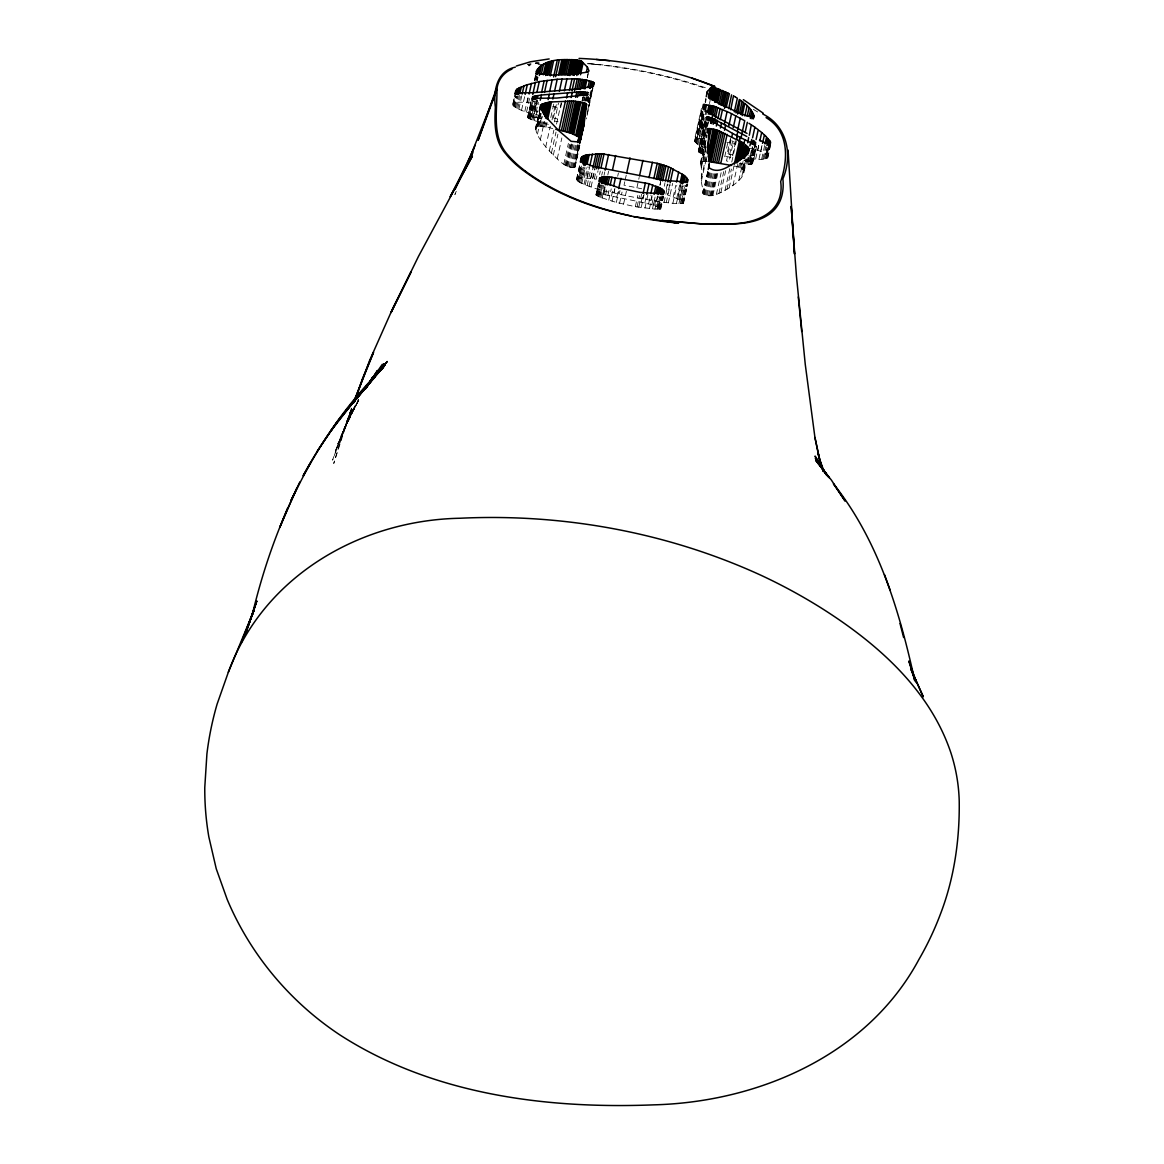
<?xml version="1.0" encoding="UTF-8"?>
<svg xmlns="http://www.w3.org/2000/svg" width="1164" height="1164" viewBox="0 0 1164 1164"><rect width="100%" height="100%" fill="white"/><g stroke="black" fill="none" stroke-linecap="round" stroke-linejoin="round"><path stroke-width="0.75" stroke-dasharray="5 3.75" d="M707.13 161.49C705.151 161.985 701.528 160.836 700.393 162.989C702.911 171.006 699.811 179.765 702.663 187.826C701.019 194.024 705.733 196.338 711.393 195.712C721.142 195.086 762.071 170.57 733.931 165.928M552.74 128.695C522.52 118.35 540.46 141.906 551.416 153.081C557.832 159.104 564.424 167.762 574.114 167.66C576.471 161.534 577.882 151.422 577.911 143.914M540.387 115.382C514.735 111.744 495.893 96.83 539.005 104.222M669.737 184.567L667.452 194.941C723.615 215.325 611.464 193.588 614.054 192.729C602.021 192.715 548.622 173.072 596.201 179.183L598.063 170.701M512.757 104.454L514.706 95.579M513.106 103.465L514.924 95.215M512.917 105.269L515.07 95.477M513.164 105.72L515.332 95.841M513.528 106.171L515.899 95.812M514.052 106.622L516.467 96.277M514.75 107.088L517.296 96.001M515.594 107.568L518.213 95.754M516.641 108.077L519.435 95.477M517.762 108.572L520.395 96.612M518.897 109.038L521.792 95.768M521.559 110.1L524.804 96.059M524.848 111.337L528.15 96.306M527.161 102.839L528.718 95.783M526.579 111.919L529.635 98.067M534.436 80.476L535.586 74.86M534.538 80.854L535.658 75.806M535.149 79.53L535.891 76.14M535.018 80.476L536.095 75.558M535.513 79.88L536.269 76.46M548.288 124.344L534.276 120.62L527.932 117.811L531.09 101.283M527.656 117.389L531.191 101.021M535.993 79.85L536.764 76.315M527.932 117.811L531.439 101.865L527.612 117.128M536.269 80.345L537.026 76.868M528.456 118.262L532.224 101.588M536.939 80.258L537.71 76.751M528.893 118.539L532.53 102.01M537.273 80.796L538.059 77.261M530.318 113.054L532.937 101.137M529.416 118.83L533.112 101.355M529.998 119.092L534 101.195M530.609 119.354L534.363 102.301M528.267 116.589L531.468 116.647L534.902 101.064M531.468 116.647L535.498 100.992M531.846 119.819L536.051 100.642M532.035 116.735L533.112 116.909L536.735 100.468M534.218 114.057L537.171 100.642M533.068 120.227L537.404 100.526M534.276 120.62L538.321 102.214M536.313 114.538L537.07 111.075M533.112 116.909L536.429 117.52L537.957 110.609M535.396 128.738L539.514 109.969M535.469 129.219L539.776 110.202M535.615 129.713L539.761 110.871M536.604 127.065L539.659 113.17M537.943 121.74L539.892 112.908M537.026 126.934L540.096 112.952M537.506 126.818L540.605 112.733M538.292 126.701L541.187 113.49M537.462 134.107L541.318 116.56M540.474 122.453L541.973 115.658M540.183 126.614L542.409 116.458M541.26 126.658L542.773 119.79M542.395 126.745L543.821 119.616M540.329 139.869L544.374 121.478M543.559 126.891L544.723 121.58M544.752 127.065L545.858 122.045M545.931 127.283L547.051 122.191M553.744 104.105L550.79 117.535L557.614 118.946M545.712 146.999L550.266 126.294M552.056 119.863L555.737 103.101M553.366 118.088L556.77 102.592M554.326 121.958L558.473 103.029M549.321 150.956L553.918 130.033M556.538 124.097L561.179 102.941M561.688 102.898L560.553 108.063L552.813 106.535M551.416 153.081L556.028 132.085M553.322 155.132L557.92 134.166M557.236 158.842L561.848 137.919M563.827 164.211L568.396 143.405M564.962 165.041L569.531 144.263M565.82 165.579L570.389 144.787M566.432 165.914L571.393 143.347M567.159 166.248L572.135 143.623M582.029 101.093L582.858 97.121M587.282 77.202L588.038 73.783M582.146 101.268L583.208 96.656M587.369 77.726L588.227 73.376M568.003 166.568L572.994 143.856M582.567 100.322L583.339 96.816M569.211 166.947L574.23 144.089M583.659 100.832L584.43 97.325M583.993 100.424L584.764 96.918M570.476 167.267L575.554 144.22M585.739 97.558L584.997 101.181L586.059 96.743M585.768 100.861L586.511 97.485M586.118 100.657L586.86 97.252M571.495 167.47L576.617 144.147M586.729 101.239L587.674 96.67M572.513 167.631L577.679 144.118M587.238 100.293L587.995 96.859M587.369 101.093L588.111 97.703M587.82 100.759L588.591 96.67M573.357 167.689L578.566 144.001M587.849 101.632L588.708 97.005M574.114 167.66L579.41 143.434M588.271 102.65L589.421 97.47M589.799 95.739L590.934 90.545M577.504 153.212L579.396 144.569M574.492 167.587L579.774 143.172M574.856 167.398L580.167 143.259M589.013 102.534L590.163 97.31M590.541 95.564L591.69 90.356M575.001 167.18L580.007 144.394M587.936 109.154L592.534 88.231M587.151 114.028L590.992 96.568M591.385 94.822L592.534 89.584M587.049 115.396L592.942 88.158M576.558 179.183L579.948 163.731M576.617 179.576L579.978 164.299M576.864 180.202L580.181 165.128M577.271 180.842L580.545 165.972M577.751 181.366L580.996 166.641M578.814 177.859L581.403 166.03M578.479 181.948L581.985 165.986M579.948 177.743L582.218 167.427M579.454 182.53L582.946 166.627M581.214 177.699L583.528 167.223M580.603 183.083L584.095 167.194M582.582 177.714L584.91 167.078M581.738 183.577L585.245 167.674M584.11 177.786L586.321 167.776M584.052 184.494L587.951 166.758M585.245 184.96L589.188 167.034M587.18 178.034L589.435 167.747M587.136 185.643L590.73 169.275M590.57 178.354L592.505 169.566M589.13 186.284L593.102 168.154M592.432 178.572L594.629 168.605M591.108 186.866L595.124 168.591M594.324 178.849L596.172 170.453M599.533 174.469L600.289 171.05M595.953 194.825L598.107 193.937L603.112 194.373L641.175 202.158L654.575 205.461L660.948 208.662L654.968 209.098L635.326 206.697L616.353 202.449L599.911 197.211L595.953 194.825L598.587 182.821M596.23 194.228L598.689 183.024M596.143 195.115L599.082 182.748M596.463 195.407L599.053 183.679M597.03 194.01L599.562 182.515M598.733 188.917L599.475 185.498M601.73 175.24L602.486 171.821M597.35 196.003L599.897 184.465M598.107 193.937L599.955 185.542M598.136 196.425L600.653 184.974M599.271 193.952L601.148 185.396M598.994 196.832L601.497 185.454M604.029 175.371L604.785 171.894M600.508 194.024L602.414 185.338M599.911 197.211L602.399 185.891M600.886 197.574L603.738 185.382M602.123 197.996L604.611 186.706M603.112 194.373L604.887 186.284M604.392 190.416L605.149 186.938M607.826 174.775L608.597 171.297M603.971 194.534L605.746 186.4M605.615 194.868L607.055 188.306M607.928 195.377L609.761 187.084M608.757 200.15L611.231 188.874M611.435 196.105L612.919 189.368M612.06 201.197L614.883 188.379M614.054 192.729L614.781 189.441M617.677 176.273L618.39 172.985M616.789 197.167L618.288 190.314M616.353 202.449L618.812 191.26M619.277 193.864L620.005 190.547M619.583 203.293L622.042 192.089M624.777 181.759L624.02 185.178L641.64 188.743M625.141 180.056L626.276 174.949M623.54 204.209L626.363 191.362M636.897 187.811L639.152 177.495M635.326 206.697L637.828 195.348M637.043 207.003L639.545 195.654M638.745 207.265L641.611 194.243M641.175 202.158L642.717 195.13M642.717 198.68L643.459 195.319M641.189 207.57L644.085 194.417M644.856 202.943L646.777 194.213M644.972 208.007L647.912 194.65M648.61 203.831L650.501 195.203M650.88 200.266L651.986 195.246M649.497 208.56L652.102 196.745M651.825 204.675L653.702 196.163M652.451 208.88L655.07 196.978M653.411 205.111L655.259 196.672M654.575 205.461L656.423 197.094M656.336 201.241L657.427 196.265M659.988 184.654L660.716 181.322M659.959 185.425L660.701 182.064M654.968 209.098L657.907 195.901M656.831 206.246L658.999 196.41M657.034 209.258L659.682 197.167M657.907 206.697L660.032 196.992M658.053 209.302L660.73 197.153M658.591 207.003L660.919 196.44M659.246 207.323L661.545 196.876M659.071 209.302L661.53 196.992M664.251 186.255L665.022 182.719M659.552 209.287L662.491 195.61M660.003 209.244L662.709 196.891M660.366 207.992L662.971 196.119M660.454 209.156L663.276 196.352M660.803 208.996L663.64 196.061M666.288 188.874L667.438 183.621M664.033 202.449L665.473 195.887M665.837 194.243L668.005 184.378M666.201 202.711L670.173 184.669M668.325 202.929L672.617 183.403M673.199 197.065L675.775 185.411M672.865 203.293L676.764 185.542M676.721 198.404L679.791 184.494M676.444 203.496L680.736 183.956M677.855 198.869L680.882 185.091M678.947 199.335L682.322 183.985M678.932 203.584L682.904 185.527M679.965 199.83L683.297 184.64M680.227 203.598L684.199 185.513M705.573 148.09L697.964 144.583L694.413 140.349L701.456 108.412M681.522 200.717L685.159 184.188M694.573 141.135L701.557 109.765M694.821 141.63L701.776 109.954M681.478 203.569L685.465 185.454M695.155 142.11L702.11 110.493M682.06 203.525L686.454 184.014M695.577 142.619L702.518 111.046M682.599 203.467L686.6 185.265M694.413 140.349L696.727 139.011L702.823 111.322M683.079 201.881L686.891 184.581M704.933 130.674L699.753 126.483L702.881 111.991M705.122 102.039L705.85 98.183M682.992 203.38L687.138 184.989M696.232 143.259L702.78 113.534M683.312 203.263L687.327 184.945M696.727 139.011L703.158 113.083M705.428 102.679L706.199 99.158M683.53 203.118L687.779 184.087M700.452 127.865L703.551 113.766M697.032 143.914L703.536 114.319M700.772 128.171L703.871 114.057M697.469 138.909L699.026 138.792L704.264 114.901M697.964 144.583L704.06 116.88M702.038 129.102L704.366 118.524M699.055 145.267L704.351 121.172M704.366 154.681L698.313 151.596L705.108 120.678M698.429 151.975L705.239 120.387M698.313 151.596L705.617 120.212L698.837 152.411M709.443 103.669L710.215 100.148M699.477 152.819L706.213 122.162M698.837 151.058L700.146 150.825L706.504 121.914M701.325 146.446L706.548 122.686M700.146 150.825L706.854 121.929M700.292 153.226L706.999 122.715M701.106 153.546L705.791 132.26M706.17 130.484L708.119 121.609M702.663 147.028L705.777 132.856M707.334 125.77L708.119 122.235M700.699 150.811L702.11 150.869L705.617 134.937M707.567 126.09L708.338 122.555M700.393 162.989L706.635 134.631M700.539 163.6L706.766 135.257M701.194 162.072L707.101 135.242M700.903 164.459L705.559 143.259M701.237 165.855L705.66 145.922M701.354 167.601L705.602 148.323M703.071 161.709L705.748 149.501M704.031 161.621L705.559 154.696M701.223 178.645L705.85 157.577M701.368 181.148L706.65 157.111M705.981 161.52L707.115 156.383M702.852 193.457L708.192 169.508M702.998 193.733L708.003 170.963M703.332 194.053L708.701 169.668M703.711 194.286L708.658 171.748M704.453 194.635L709.371 172.257M705.282 194.912L710.549 170.977M706.315 195.188L711.539 171.428M707.319 195.392L712.135 173.465M708.6 195.596L713.387 173.814M709.807 195.698L714.943 172.374M710.651 195.727L715.773 172.476M711.393 195.712L716.5 172.49M712.033 195.639L717.097 172.548M712.892 195.45L717.97 172.359M716.398 194.344L721.156 172.694M724.706 156.805L728.198 140.931M730.556 138.181L727.122 153.794L733.174 155.016M735.342 140.611L734.571 144.06L729.886 142.954L730.643 139.549M718.945 193.34L723.732 171.588M731.036 140.291L726.496 160.938L729.115 161.505L733.538 141.411M720.894 192.482L725.681 170.686M729.697 154.303L733.044 139.083M724.983 190.416L729.784 168.605M735.517 141.993L732.054 157.722L725.347 156.165M731.763 162.043L736.346 141.222M726.991 189.165L731.414 169.056M729.173 187.913L733.946 166.263M732.971 185.483L737.598 164.444M738.587 167.209L739.329 163.804M739.649 167.616L740.755 162.582M740.639 168.038L741.73 163.076M738.733 180.638L743.054 161.447M742.283 168.896L744.189 160.225M742.748 169.216L744.64 160.603M743.156 169.522L745.411 159.25M741.89 176.128L745.324 160.516M743.752 170.119L745.979 159.948M744.087 170.672L746.691 158.886M743.971 172.534L747.201 157.751M739.606 163.367C743.389 164.982 760.892 164.924 747.201 160.908L748.277 155.976M747.055 164.211L748.99 155.394M748.277 161.17L749.427 155.932M748.292 164.299L752.09 147.028M748.234 157.969L750.198 158.246L752.832 146.257M749.689 161.578L753.064 146.242M749.529 164.357L753.239 147.45M750.518 161.854L753.836 146.766M750.154 164.342L753.836 147.639M750.198 158.246C767.92 162.887 775.762 153.968 753.908 149.443L754.636 146.169M750.751 164.313L754.665 146.911M751.275 164.24L755.247 146.228M752.017 162.567L755.523 146.606M751.74 164.153L755.625 146.431M752.351 162.858L755.843 146.999M752.264 163.92L756.134 146.358M752.57 163.615L756.411 146.14M753.952 158.653L756.629 146.475M755.698 158.784L758.652 145.355M757.677 150.723L758.768 145.776M759.03 158.915L762.42 143.507M760.689 151.829L762.536 143.376M761.707 158.944L764.835 144.743M762.871 158.944L765.737 146.504M764.006 158.915L766.552 147.115M765.868 154.143L767.294 147.712M765.068 158.842L767.542 147.595M766.552 154.579L768.109 147.522M765.927 158.711L768.633 146.417M767.091 155.001L768.997 146.373M766.639 158.537L769.273 146.519M767.178 158.289L769.782 146.489M767.571 158.013L770.131 146.198M767.847 157.664L770.204 146.606M586.278 118.888L586.409 117.826M350.728 410.979L333.733 463.505L343.671 429.923L350.728 410.979L339.757 443.266L343.671 429.923L352.285 408.229L332.555 460.129L341.969 434.317L349.287 416.523L339.277 441.651L352.619 409.83L334.926 452.17L345.039 426.999L355.5 404.737L340.761 436.238L358.497 399.674M351.426 408.171L346.217 423.129L352.503 406.862M345.039 426.999L337.676 444.212L355.922 405.116L344.151 428.294L358.527 400.387M348.414 419.666L358.556 399.601M355.922 405.116L347.803 420.379L359.181 399.412M704.162 114.276L701.004 120.532L699.753 126.483M355.849 405.218L351.688 412.522L358.89 400.096M527.699 64.384L530.929 63.933M536.109 63.409L539.674 63.089M535.338 63.438L538.204 63.191M699.026 138.792L705.864 138.647M596.943 64.573L587.602 63.685A163.557 44.087 12.4 0 1 596.943 64.573C633.682 68.56 670.086 76.213 705.049 88.26M702.11 150.869L705.399 151.291M554.995 121.143L558.094 121.696M536.429 117.52L542.439 118.801M726.831 142.27L729.886 142.954M743.898 160.166L747.201 160.908M750.256 148.265L753.908 149.443M705.326 87.707C670.464 75.776 634.176 68.269 597.583 64.326A164.022 44.217 12.4 0 0 588.111 63.438M753.37 109.387L759.481 113.054M527.714 64.529A145.747 39.285 12.4 0 1 531.06 64.078M536.342 63.511A145.747 39.285 12.4 0 1 538.175 63.351M538.015 64.602A144.394 35.72 11.8 0 1 541.318 64.413M351.761 409.204L350.117 414.137L351.79 409.19M456.244 191.289L454.891 194.577L456.244 191.318M538.539 62.725L535.251 63.074L538.554 62.841"/><path stroke-width="1.5" d="M708.163 149.836L707.406 153.663M708.687 134.297L708.163 147.231M536.342 71.441C544.345 57.371 566.184 59.058 580.254 60.644L576.806 75.529M579.774 143.172L583.892 125.217L586.598 104.585M599.387 178.834L601.803 177.146L607.899 176.637L649.076 183.737L662.462 189.383L661.298 194.679M585.536 107.379L578.013 142.255L586.423 103.974M709.225 163.44L708.658 166.758M581.083 158.624L582.597 156.456L586.205 155.001L601.803 153.75L657.209 163.309L668.529 166.787L683.166 174.745L686.615 177.568L685.523 182.53M514.954 94.299L515.798 90.676M515.274 93.571L516.801 89.366L525.866 85.132L539.281 81.582L557.207 79.283L574.972 78.788L586.787 80.185L593.567 82.324L592.432 87.533M515.608 93.178L516.336 89.832M515.681 94.459L516.801 89.366M516.278 94.08L517.427 88.871M517.151 93.12L518.198 88.377M517.645 94.371L519.086 87.882M518.577 94.08L520.046 87.402M519.813 93.746L521.327 86.82M522.17 94.109L524.004 85.772M525.168 94.415L527.307 84.637M529.111 94.008L531.439 83.415M535.847 74.147L536.575 70.829M536.458 73.929L537.535 69.011M532.748 94.517L535.411 82.411M537.157 74.54L538.714 67.468M531.861 100.235L532.574 96.976L533.985 96.394M532.588 99.929L533.316 96.627M538.481 73.245L540.023 66.246M533.476 99.668L534.218 96.306L541.376 95.026L580.298 91.854L588.591 92.742M539.339 75.485L541.638 65.068M534.378 99.478L535.12 96.074M535.28 99.318L536.051 95.855M537.041 91.738L539.281 81.582M535.877 99.246L536.648 95.739M541.318 74.263L543.588 63.933M537.099 98.824L537.812 95.535M543.297 74.816L545.916 62.9M544.636 74.292L547.24 62.434M541.58 92.494L544.17 80.767M540.242 100.22L541.376 95.026M545.698 75.485L548.666 61.983M539.558 109.489L541.566 104.484L550.266 101.981L573.634 101.064L585.827 103.48L578.232 140.582M547.255 75.034L550.208 61.576M540.154 108.47L540.911 105.036M540.431 109.692L541.566 104.484M540.867 109.46L542.017 104.207M544.49 92.494L547.153 80.345M543.37 103.581L541.988 110.274L542.54 103.945M548.913 74.627L551.852 61.212M542.497 111.584L544.33 103.232M550.266 75.936L553.569 60.877M543.166 113.068L545.392 102.898M543.908 114.625L546.542 102.607M549.597 91.723L552.231 79.734M544.694 116.298L547.749 102.359M548.128 99.609L549.292 94.299M553.584 76.955L557.25 60.281M545.509 118.044L549.001 102.141M555.635 76.679L559.287 60.019M546.585 118.699L550.266 101.981M547.793 118.801L551.518 101.85M552.856 99.071L554.006 93.862M554.617 91.083L557.207 79.283M558.545 74.758L561.848 59.771M559.957 74.685L563.26 59.67M561.47 74.671L564.787 59.582M559.36 91.287L562.067 78.992M562.838 74.7L566.17 59.539M564.307 74.772L567.668 59.51M565.879 74.918L569.269 59.495M567.552 75.122L570.986 59.524M564.336 90.85L566.984 78.817M568.338 75.238L571.786 59.553M569.123 75.384L572.601 59.582M569.923 75.558L573.43 59.626M537.855 73.419L551.198 75.136L571.131 74.409L574.245 59.684M555.737 129.335L559.069 130.033L565.442 101.064M566.533 97.965L567.683 92.756M571.917 74.656L575.191 59.757M569.443 90.559L572.033 78.759M572.746 74.918L576.064 59.844M578.493 136.857L571.422 133.365L561.368 130.543L567.857 101.006M573.488 75.18L576.835 59.946M574.143 75.442L577.533 60.048M563.201 130.965L569.793 100.992M572.004 90.792L574.638 78.774M575.904 74.365L578.988 60.31M571.16 97.543L572.281 92.465M565.035 131.416L571.713 101.006M577.751 74.278L580.778 60.819M574.565 91.083L577.257 78.861M578.188 74.656L581.171 60.965M578.901 73.303L581.563 61.183L587.442 67.206L588.824 70.538M579.643 73.259L582.204 61.648M566.853 131.896L573.634 101.064M576.733 89.57L579.061 78.977M575.627 97.34L576.791 92.087M580.487 74.772L583.164 62.58M568.614 132.405L575.496 101.166M578.537 89.279L580.778 79.137M577.344 97.267L578.523 91.941M570.054 132.871L577.009 101.297M580.152 89.599L582.407 79.341M579.556 95.244L580.298 91.854M571.422 133.365L578.421 101.486M580.472 95.244L581.229 91.825M582.044 88.231L583.95 79.603M572.659 133.86L579.73 101.705M586.336 72.27L587.442 67.206M581.403 95.259L582.16 91.825M583.528 88.595L585.434 79.894M582.335 95.317L583.091 91.854M573.794 134.355L580.923 101.952M583.251 95.375L584.008 91.898M584.852 88.973L586.787 80.185M575.714 135.257L582.931 102.447M584.808 95.564L585.579 92.058M576.66 135.737L583.921 102.738M587.98 87.62L589.479 80.825M586.278 95.841L587.063 92.305M577.577 136.232L584.866 103.043M586.874 95.797L587.616 92.422M578.828 137.163L586.19 103.727M589.566 88.1L591.065 81.262M579.061 138.632L586.569 104.28M581.825 128.011L582.567 124.606M584.066 117.797L584.823 114.392M590.323 88.377L591.836 81.509M581.971 127.691L582.713 124.286M584.212 117.462L584.968 114.043M579.774 141.761L583.892 125.217M591.69 87.082L592.84 81.902M579.774 142.852L584.343 122.104M593.131 86.107L593.902 82.615M593.32 86.412L594.091 82.92M580.327 162.014L581.2 158.013M580.72 160.981L581.491 157.475M580.88 161.869L581.956 156.951M581.505 161.447L582.597 156.456M582.146 162.654L583.644 155.889M582.975 163.993L584.866 155.409M583.906 165.477L586.205 155.001M585.303 165.317L587.645 154.681M587.049 164.43L589.246 154.419M589.813 166.03L592.461 154.041M592.883 167.805L595.983 153.735M594.993 166.947L597.918 153.663M596.535 168.78L599.853 153.663M598.442 169.013L601.803 153.75M601.031 167.631L604.043 153.939M599.038 181.424L599.736 178.223M599.431 181.133L600.144 177.888M599.926 180.871L600.639 177.597M600.697 182.181L601.803 177.146M601.526 183.679L603.025 176.841M605.178 170.148L608.612 154.506M602.807 183.606L604.334 176.652M604.131 183.621L605.673 176.579M605.236 184.669L607.026 176.579M606.109 184.77L607.899 176.637M607.768 185.018L609.572 176.812M612.54 169.726L615.654 155.54M610.125 185.425L611.944 177.146M613.646 186.007L615.509 177.597M618.666 188.597L620.936 178.31M626.639 173.247L630.015 157.897M639.531 175.779L642.935 160.326M643.11 193.37L645.423 182.835M649.017 177.685L652.407 162.276M646.777 194.213L649.076 183.737M653.833 178.659L657.209 163.309M650.88 193.471L652.786 184.843M656.205 179.169L659.566 163.862M654.066 194.461L655.943 185.949M657.806 179.532L661.167 164.27M656.001 193.297L657.485 186.546M659.435 179.94L662.767 164.721M657.151 193.748L658.62 187.055M661.065 180.376L664.397 165.215M658.271 194.243L659.726 187.608M659.712 193.137L660.788 188.219M662.709 180.871L666.026 165.783M600.609 181.162L619.51 188.059L640.258 192.409L660.832 193.704L661.821 188.903M662.301 193.384L662.913 189.776M665.415 180.944L668.529 166.787M662.869 193.893L663.655 190.489M663.349 194.417L664.12 191.056M667.83 181.875L670.901 167.878M670.115 182.835L673.156 169.013M676.502 182.079L678.699 172.068M680.169 182.748L682.075 174.062M681.275 183.359L683.166 174.745M682.322 183.985L684.199 175.458M683.675 182.952L685.159 176.201M702.634 107.874L703.405 104.396L714.536 106.433L729.857 112.821L744.727 120.721L742.035 132.987M686.833 182.268L687.357 178.47M703.202 109.591L704.336 104.411M687.269 182.85L688.171 179.663M706.257 96.597L707.392 91.476L711.248 87.315L708.92 97.936M703.914 109.634L705.049 104.469M705.02 111.497L706.519 104.673M708.338 97.107L710.287 88.231M708.614 97.747L710.855 87.591M709.211 97.732L711.524 87.242M705.864 114.29L706.17 110.449M709.618 97.558L711.888 87.213L729.392 93.717L726.22 107.335M709.764 99.129L712.383 87.242M707.45 112.166L709.007 105.109M705.966 120.154L706.723 116.735L711.801 118.03L746.808 136.479M710.753 98.998L713.314 87.373M708.323 114.101L710.244 105.342M707.406 120.285L708.149 116.895M711.859 99.944L714.565 87.649M712.499 99.973L715.176 87.809M709.72 114.319L711.626 105.648M708.731 120.78L709.516 117.244M715.86 88.013L713.212 100.046L711.699 99.071M714.027 100.162L716.646 88.26M707.028 132.856L708.003 128.782M711.16 114.596L713.052 106.011M707.465 132.172L708.236 128.637M707.799 132.07L708.57 128.549L716.718 129.946L742.778 142.677L738.602 161.665M710.186 121.216L710.957 117.71M714.536 102.01L717.49 88.551M708.309 133.773L709.473 128.506M710.651 123.253L711.801 118.03M715.307 102.156L718.246 88.813M712.295 116.647L714.536 106.433M716.093 102.345L719.003 89.09M708.439 137.294L710.36 128.578M711.495 123.559L712.644 118.364M707.086 147.77L711.277 128.695M712.732 122.176L713.488 118.728M716.864 102.534L719.759 89.381M747.026 133.394L714.23 115.862L716.122 106.957M717.635 102.752L720.516 89.672M706.999 152.309L708.163 147.042M713.197 124.257L714.332 119.121M713.125 129.015L708.352 151.771M715.453 118.088L717.766 107.554M719.017 104.44L722.117 90.341M715.205 123.311L715.947 119.921M708.25 156.398L714.23 129.248M720.56 104.964L723.63 90.981M715.423 129.553L708.396 161.505L731.632 165.448M716.34 126.047L717.504 120.75M717.868 118.844L720.152 108.499M709.764 161.578L716.718 129.946M722 105.488L725.056 91.621M708.192 169.508L709.312 164.415M711.219 161.723L718.101 130.412M720.283 119.674L722.509 109.489M723.353 106.04L726.394 92.232M724.459 108.398L727.864 92.945M712.994 161.941L719.788 131.052M720.429 128.025L721.549 122.904M714.812 162.203L721.505 131.765M724.43 123.646L727.093 111.526M716.66 162.509L723.251 132.521M728.722 108.63L731.574 94.866M724.517 130.252L725.667 125.014M718.494 162.844L724.983 133.307M730.73 109.736L733.48 95.928M720.792 163.266L727.151 134.326M728.795 126.003L731.516 113.621M734.339 111.904L737.35 98.213L735.779 97.252M736.026 112.966L739.344 99.464M733.247 127.676L735.866 115.803M731.792 136.857L732.549 133.409L705.981 117.666M737.641 114.057L740.144 100.002M739.518 113.432L742.079 101.341M740.93 114.523L743.578 102.476L742.69 101.806M737.612 130.252L740.275 118.175M736.667 136.755L737.816 131.517M736.725 139.476L737.496 136.013L732.549 133.409M742.225 115.614L744.8 103.465M739.227 140.64L739.969 137.279L737.496 136.013M744.887 116.007L747.172 105.575L744.887 103.523M734.309 164.24L739.489 140.655M740.857 138.778L741.948 133.802M735.837 162.873L740.58 141.295M747.172 116.313L749.092 107.583L747.172 105.575M737.059 162.989L741.686 141.964M745.106 132.434L747.346 122.293M749.121 116.546L750.664 109.532L749.194 107.699M740.071 160.414L743.811 143.405M744.058 143.099L744.8 139.724L739.969 137.279M741.497 159.235L745.207 144.496M750.373 118.452L751.915 111.438L750.664 109.532M708.891 167.631C720.08 175.953 732.345 162.96 742.763 157.984L746.022 145.194M751.9 118.772L753.064 113.446L752.031 111.657M743.825 157.94L746.488 145.602M749.31 135.242L751.304 124.81M747.695 142.837L748.656 137.541M744.567 158.493L747.244 146.344L749.049 149.865M753.283 118.903L754.01 115.6L753.123 113.577M745.789 155.438L747.681 146.824M746.168 155.831L748.045 147.275M747.099 154.87L748.583 148.09M747.797 153.837L748.903 148.788M748.219 153.633L749.049 149.37M749.849 145.835L750.591 142.517L744.8 139.724M750.809 144.467L751.711 139.418M752.57 137.774L754.869 127.269L753.632 126.396M752.119 143.696L753.21 140.422M752.642 144.016L753.705 140.771M753.443 144.54L753.996 140.99M754.214 145.093L754.81 141.615M756.076 139.607L758.23 129.771L756.775 128.666M754.97 145.704L755.742 142.445M759.859 140.815L761.678 132.55L759.103 130.455M762.536 143.376L764.399 134.922L761.678 132.55M765.01 144.001L766.567 136.959L765.752 136.188M766.479 143.114L767.527 137.949M766.916 145.456L768.269 138.749M767.993 144.496L769.011 139.622M768.487 145.747L769.651 140.466M769.375 144.642L770.073 141.091M769.739 145.224L770.35 141.586M769.986 145.733L770.626 142.168M706.65 94.255L707.392 91.476M594.149 83.226L590.264 86.558L580.647 88.711L532.748 92.756L516.438 92.8M228.333 672.239C263.399 575.976 360.52 520.075 460.129 518.242C562.969 513.309 667.467 532.355 761.154 575.351A544.898 524.047 1.7 0 1 820.664 607.637C876.026 642.484 929.425 688.855 950.843 752.671A183.897 176.855 1.7 0 1 959.223 801.021C959.747 839.608 954.247 878.398 940.279 914.497A323.898 311.516 1.7 0 1 918.833 959.616C867.515 1055.224 758.375 1102.133 653.717 1104.854C545.989 1109.117 432.222 1094.495 339.932 1034.941A308.009 296.238 1.7 0 1 301.461 1004.808A314.862 302.815 1.7 0 1 227.198 899.452L216.257 868.81L208.851 836.96A301.491 289.952 1.7 0 1 204.777 787.461L206.916 753.879A333.879 321.104 1.7 0 1 217.101 704.118L228.333 672.239L253.752 610.853L248.296 625.49L256.735 601.09L252.05 615.698C273.846 523.305 315.284 434.39 383.654 367.155C352.663 400.009 324.45 435.86 303.135 475.785L310.672 462.559M256.735 601.09L245.866 632.925L254.29 608.35M496.33 88.886L478.157 140.189L496.941 89.381C497.625 80.432 503.634 72.459 511.927 69.098M353.754 401.624L373.542 352.357L362.688 378.14L353.972 402.628L369.672 360.36L393.199 307.427L410.95 272.143L391.046 312.578L418.458 256.444L472.409 156.049L450.192 196.745L472.817 152.484L455.051 189.237M355.005 400.343L358.148 392.21L354.438 401.595M540.503 105.56L540.343 106.986M253.752 610.853L241.588 642.033L250.929 618.128M465.687 168.3L496.941 89.381C497.319 111.7 491.339 137.716 508.552 155.685A250.013 67.396 12.4 0 0 525.517 171.254M287.726 507.824L279.738 527.481L296.762 488.254M465.615 168.46L475.13 145.311M454.949 189.179L473.646 148.876M299.861 481.969L290.651 501.277L293.75 494.816M588.853 71.193L588.155 71.95M363.779 389.707L385.124 364.739L353.318 402.249L387.234 361.509L363.779 389.707L381.079 368.144L365.889 387.728M365.496 388.907L372.829 376.889L366.18 387.699M367.868 385.531L377.456 370.53L367.097 386.448L378.693 370.181L367.868 385.386M317.365 450.963L337.327 421.644L376.554 374.328L356.431 399.165M366.936 386.594L384.105 363.677L366.631 386.448M367.809 385.328L373.6 376.889M368.799 383.771L382.345 364.303M748.787 150.651L742.763 157.984M366.107 387.539L369.948 382.185M365.307 388.747L375.317 375.041L363.183 391.089M366.936 385.939L344.369 412.813L359.21 394.349L374.808 377.383M516.35 66.013L530.508 61.779L549.161 58.942M515.303 67.163C496.664 71.004 493.216 91.33 495.355 107.219C494.424 123.369 494.336 141.208 505.889 154.026A250.551 67.541 12.4 0 0 520.643 168.431C565.719 203.191 622.711 217.61 678.496 223.139L661.807 220.505L702.78 224.041A169.129 45.585 12.4 0 0 727.296 224.012C758.331 224.346 786.267 214.831 782.906 178.82C792.815 155.234 787.519 126.207 762.769 113.999M587.805 72.095L571.131 74.409M579.745 142.081L571.146 141.324L558.691 130.659M588.184 94.59L556.843 98.067L532.21 98.329M687.327 181.948L665.168 180.493L593.465 166.51L582.466 162.131M753.705 117.564L741.206 114.087L718.988 103.334M660.832 193.704L663.495 193.37L664.542 192.031M770.146 144.816L768.968 144.642M579.032 58.404C625.475 60.31 671.788 69.04 714.958 86.529L691.809 78.075M609.558 60.703L596.244 59.466M678.496 223.139L633.667 216.65M661.807 220.505L702.067 223.852A168.824 45.498 12.4 0 0 726.132 223.75C752.875 224.739 785.176 214.322 780.68 181.613C788.086 159.279 789.483 131.459 766.072 117.608M630.757 215.849C593.378 207.789 556.508 194.082 525.531 171.254M559.069 130.033L561.368 130.543M755.596 144.598L752.628 143.478M750.591 142.517L751.638 143.012M760.529 140.684L759.466 140.16M763.7 142.226L760.907 140.859M764.006 142.372L765.228 142.968M580.196 126.178L581.855 127.342M733.611 96.001L735.313 96.99M717.781 102.65L713.532 100.148M714.23 115.862L707.508 111.555M743.345 99.638L763.148 113.126M748.932 123.282L750.78 124.475M751.566 124.985L753.224 126.119M740.653 100.351L741.41 100.875M754.869 127.269L756.353 128.36M764.399 134.922L765.49 135.941M558.036 129.931L545.465 116.458L542.773 111.759M542.642 111.555L542.075 110.449M825.465 473.632L815.047 456.099L826.746 475.29L815.382 458.019L827.982 476.6L815.498 458.689L829.175 477.72L815.658 460.304L831.402 480.092L845.079 501.015L833.439 483.802C878.456 540.402 899.525 611.013 914.729 680.518M824.112 471.449L819.776 459.955L814.931 437.46L805.27 364.448L796.452 276.203L791.185 206.348L794.503 254.072L788.057 150.054M913.929 676.008L923.285 696.829L910.932 669.169L916.665 682.948L908.866 661.05L914.802 680.794M890.038 589.828L884.48 574.579M754.01 115.6L754.272 116.458M821.275 464.771L823.268 471.522L818.219 453.902L819.5 459.591L814.931 437.46M900.019 623.497L903.613 637.523M580.545 139.651L580.516 138.501M515.623 91.461L515.798 92.218M708.498 153.008L708.861 157.78M801.69 331.507L798.3 296.922M708.992 159.672L709.051 160.647M528.762 65.46A144.394 35.72 11.8 0 1 529.736 65.344M337.327 421.644L330.067 431.975L359.341 394.523L337.327 421.644"/></g></svg>
